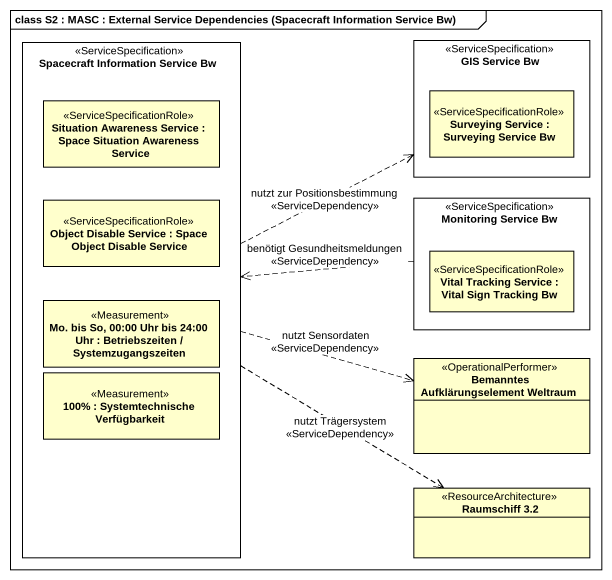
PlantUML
@startuml
mainframe class S2 : MASC : External Service Dependencies (Spacecraft Information Service Bw)
allowmixing
hide circle
hide empty members
rectangle "Spacecraft Information Service Bw" as Spacecraft_Information <<ServiceSpecification>> {
  rectangle "Situation Awareness Service : Space Situation Awareness Service" as Situation_Awareness_Service <<ServiceSpecificationRole>>
  rectangle "Object Disable Service : Space Object Disable Service" as Object_Disable_Service <<ServiceSpecificationRole>>
  rectangle "Mo. bis So, 00:00 Uhr bis 24:00 Uhr : Betriebszeiten / Systemzugangszeiten" as Mo_bis_So_00_00_Uhr_bis_24 <<Measurement>>
  rectangle "100% : Systemtechnische Verfügbarkeit" as p100 <<Measurement>>
}
rectangle "GIS Service Bw" as GIS_Service_Bw <<ServiceSpecification>> {
  rectangle "Surveying Service : Surveying Service Bw" as Surveying_Service <<ServiceSpecificationRole>>
}
rectangle "Monitoring Service Bw" as Monitoring_Service_Bw <<ServiceSpecification>> {
  rectangle "Vital Tracking Service : Vital Sign Tracking Bw" as Vital_Tracking_Service <<ServiceSpecificationRole>>
}
class "Bemanntes Aufklärungselement Weltraum" as Bemanntes <<OperationalPerformer>>
class "Raumschiff 3.2" as Raumschiff_3_2 <<ResourceArchitecture>>
Spacecraft_Information .right.> GIS_Service_Bw : nutzt zur Positionsbestimmung\n<<ServiceDependency>>
Spacecraft_Information .right.> Bemanntes : nutzt Sensordaten\n<<ServiceDependency>>
Spacecraft_Information ..> Raumschiff_3_2 : nutzt Trägersystem\n<<ServiceDependency>>
Monitoring_Service_Bw .left.> Spacecraft_Information : benötigt Gesundheitsmeldungen\n<<ServiceDependency>>
@enduml
